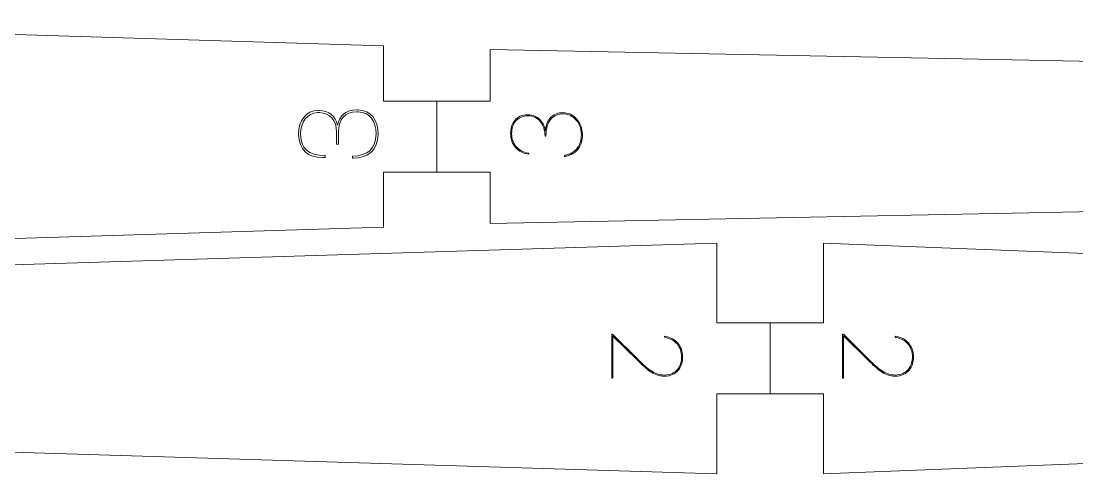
# Model space of a CAD drawing. Header units: millimetres. Extents: x -150 to 147, y -95 to 100.
# Drawn here: x -112.5 to -82.76, y -74.03 to -61.28 of the extents above; entities that cross this region are included whole.
import ezdxf

# ---------------------------------------------------------------- set-up
doc = ezdxf.new("R2010")
doc.units = ezdxf.units.MM
doc.header["$MEASUREMENT"] = 0
doc.layers.add('cut', color=7, linetype='Continuous')
doc.layers.add('cut light', color=7, linetype='Continuous')

msp = doc.modelspace()

# ---------------------------------------------------------------- linework, layer by layer
at = {"layer": 'cut', "lineweight": 0}
for points in [[(-126.3926, -65.5306), (-126.3926, -65.5306), (-126.3926, -63.5306), (-126.3926, -63.5306), (-126.3926, -63.5306), (-126.3926, -63.5306), (-124.8926, -63.5306), (-124.8926, -63.5306), (-124.8926, -63.5306), (-124.8926, -63.5306), (-124.8926, -61.2806), (-124.8926, -61.2806), (-124.8926, -61.2806), (-124.8926, -61.2806), (-102.2926, -61.9806), (-102.2926, -61.9806), (-102.2926, -61.9806), (-102.2926, -61.9806), (-102.2926, -63.5306), (-102.2926, -63.5306), (-102.2926, -63.5306), (-102.2926, -63.5306), (-100.7926, -63.5306), (-100.7926, -63.5306), (-100.7926, -63.5306), (-100.7926, -63.5306), (-100.7926, -65.5306), (-100.7926, -65.5306), (-100.7926, -65.5306), (-100.7926, -65.5306), (-102.2926, -65.5306), (-102.2926, -65.5306), (-102.2926, -65.5306), (-102.2926, -65.5306), (-102.2926, -67.0806), (-102.2926, -67.0806), (-102.2926, -67.0806), (-102.2926, -67.0806), (-124.8926, -67.7806), (-124.8926, -67.7806), (-124.8926, -67.7806), (-124.8926, -67.7806), (-124.8926, -65.5306), (-124.8926, -65.5306), (-124.8926, -65.5306), (-124.8926, -65.5306), (-126.3926, -65.5306), (-126.3926, -65.5306)], [(-100.7926, -65.5306), (-100.7926, -65.5306), (-100.7926, -63.5306), (-100.7926, -63.5306), (-100.7926, -63.5306), (-100.7926, -63.5306), (-99.2926, -63.5306), (-99.2926, -63.5306), (-99.2926, -63.5306), (-99.2926, -63.5306), (-99.2926, -62.0806), (-99.2926, -62.0806), (-99.2926, -62.0806), (-99.2926, -62.0806), (-76.5226, -62.5307), (-76.5226, -62.5307), (-76.5226, -62.5307), (-76.5226, -62.5307), (-76.5225, -63.7807), (-76.5225, -63.7807), (-76.5225, -63.7807), (-76.5225, -63.7807), (-73.5225, -63.7807), (-73.5225, -63.7807), (-73.5225, -63.7807), (-73.5225, -63.7807), (-73.5225, -65.2807), (-73.5225, -65.2807), (-73.5225, -65.2807), (-73.5225, -65.2807), (-76.5225, -65.2807), (-76.5225, -65.2807), (-76.5225, -65.2807), (-76.5225, -65.2807), (-76.5226, -66.5307), (-76.5226, -66.5307), (-76.5226, -66.5307), (-76.5226, -66.5307), (-99.2926, -66.9806), (-99.2926, -66.9806), (-99.2926, -66.9806), (-99.2926, -66.9806), (-99.2926, -65.5306), (-99.2926, -65.5306), (-99.2926, -65.5306), (-99.2926, -65.5306), (-100.7926, -65.5306), (-100.7926, -65.5306)], [(-91.4024, -69.7806), (-91.4024, -69.7806), (-91.4024, -71.7806), (-91.4024, -71.7806), (-91.4024, -71.7806), (-91.4024, -71.7806), (-92.9024, -71.7806), (-92.9024, -71.7806), (-92.9024, -71.7806), (-92.9024, -71.7806), (-92.9024, -74.0306), (-92.9024, -74.0306), (-92.9024, -74.0306), (-92.9024, -74.0306), (-115.5024, -73.3306), (-115.5024, -73.3306), (-115.5024, -73.3306), (-115.5024, -73.3306), (-115.5024, -71.7806), (-115.5024, -71.7806), (-115.5024, -71.7806), (-115.5024, -71.7806), (-117.0024, -71.7806), (-117.0024, -71.7806), (-117.0024, -71.7806), (-117.0024, -71.7806), (-117.0024, -69.7806), (-117.0024, -69.7806), (-117.0024, -69.7806), (-117.0024, -69.7806), (-115.5024, -69.7806), (-115.5024, -69.7806), (-115.5024, -69.7806), (-115.5024, -69.7806), (-115.5024, -68.2306), (-115.5024, -68.2306), (-115.5024, -68.2306), (-115.5024, -68.2306), (-92.9024, -67.5306), (-92.9024, -67.5306), (-92.9024, -67.5306), (-92.9024, -67.5306), (-92.9024, -69.7806), (-92.9024, -69.7806), (-92.9024, -69.7806), (-92.9024, -69.7806), (-91.4024, -69.7806), (-91.4024, -69.7806)], [(-74.2725, -69.7806), (-74.2725, -69.7806), (-74.2725, -71.7806), (-74.2725, -71.7806), (-74.2725, -71.7806), (-74.2725, -71.7806), (-77.2725, -71.7806), (-77.2725, -71.7806), (-77.2725, -71.7806), (-77.2725, -71.7806), (-77.2725, -73.5305), (-77.2725, -73.5305), (-77.2725, -73.5305), (-77.2725, -73.5305), (-89.9024, -74.0306), (-89.9024, -74.0306), (-89.9024, -74.0306), (-89.9024, -74.0306), (-89.9024, -71.7806), (-89.9024, -71.7806), (-89.9024, -71.7806), (-89.9024, -71.7806), (-91.4024, -71.7806), (-91.4024, -71.7806), (-91.4024, -71.7806), (-91.4024, -71.7806), (-91.4024, -69.7806), (-91.4024, -69.7806), (-91.4024, -69.7806), (-91.4024, -69.7806), (-89.9024, -69.7806), (-89.9024, -69.7806), (-89.9024, -69.7806), (-89.9024, -69.7806), (-89.9024, -67.5306), (-89.9024, -67.5306), (-89.9024, -67.5306), (-89.9024, -67.5306), (-77.2725, -68.0305), (-77.2725, -68.0305), (-77.2725, -68.0305), (-77.2725, -68.0305), (-77.2725, -69.7806), (-77.2725, -69.7806), (-77.2725, -69.7806), (-77.2725, -69.7806), (-74.2725, -69.7806), (-74.2725, -69.7806)]]:
    msp.add_open_spline(points, degree=3, knots=[0, 0, 0, 0, 0.0769231, 0.0769231, 0.0769231, 0.0769231, 0.1538462, 0.1538462, 0.1538462, 0.1538462, 0.2307692, 0.2307692, 0.2307692, 0.2307692, 0.3076923, 0.3076923, 0.3076923, 0.3076923, 0.3846154, 0.3846154, 0.3846154, 0.3846154, 0.4615385, 0.4615385, 0.4615385, 0.4615385, 0.5384615, 0.5384615, 0.5384615, 0.5384615, 0.6153846, 0.6153846, 0.6153846, 0.6153846, 0.6923077, 0.6923077, 0.6923077, 0.6923077, 0.7692308, 0.7692308, 0.7692308, 0.7692308, 0.8461538, 0.8461538, 0.8461538, 0.8461538, 1, 1, 1, 1], dxfattribs=at)
at = {"layer": 'cut light', "color": 5, "lineweight": 0}
for points, knots in [([(-104.1484, -63.8586), (-104.1484, -63.8586), (-104.0919, -63.8586), (-104.0919, -63.8586), (-104.0919, -63.8586), (-103.8012, -63.8586), (-103.615, -64.0759), (-103.615, -64.3948), (-103.615, -64.3948), (-103.615, -64.3948), (-103.615, -64.742), (-103.615, -64.742), (-103.615, -64.742), (-103.615, -64.742), (-103.5585, -64.742), (-103.5585, -64.742), (-103.5585, -64.742), (-103.5585, -64.742), (-103.5585, -64.3948), (-103.5585, -64.3948), (-103.5585, -64.3948), (-103.5585, -64.0449), (-103.3751, -63.8389), (-103.0477, -63.8389), (-103.0477, -63.8389), (-103.0477, -63.8389), (-103.0054, -63.8389), (-103.0054, -63.8389), (-103.0054, -63.8389), (-102.678, -63.8389), (-102.503, -64.1013), (-102.503, -64.4513), (-102.503, -64.4513), (-102.503, -64.4513), (-102.503, -64.4682), (-102.503, -64.4682), (-102.503, -64.4682), (-102.503, -64.8577), (-102.7288, -65.0806), (-103.1691, -65.0806), (-103.1691, -65.0806), (-103.1691, -65.0806), (-103.1691, -65.1371), (-103.1691, -65.1371), (-103.1691, -65.1371), (-103.1691, -65.1371), (-103.1408, -65.1371), (-103.1408, -65.1371), (-103.1408, -65.1371), (-102.7288, -65.1371), (-102.4466, -64.9141), (-102.4466, -64.4597), (-102.4466, -64.4597), (-102.4466, -64.0787), (-102.6328, -63.7824), (-103.0138, -63.7824), (-103.0138, -63.7824), (-103.0138, -63.7824), (-103.0421, -63.7824), (-103.0421, -63.7824), (-103.0421, -63.7824), (-103.3525, -63.7824), (-103.5303, -63.9433), (-103.5867, -64.2086), (-103.5867, -64.2086), (-103.6432, -63.9546), (-103.8266, -63.7965), (-104.106, -63.7965), (-104.106, -63.7965), (-104.106, -63.7965), (-104.1342, -63.7965), (-104.1342, -63.7965), (-104.1342, -63.7965), (-104.4786, -63.7965), (-104.6817, -64.0929), (-104.6817, -64.4597), (-104.6817, -64.4597), (-104.6817, -64.9198), (-104.4221, -65.123), (-104.0016, -65.123), (-104.0016, -65.123), (-104.0016, -65.123), (-103.931, -65.123), (-103.931, -65.123), (-103.931, -65.123), (-103.931, -65.123), (-103.931, -65.0665), (-103.931, -65.0665), (-103.931, -65.0665), (-104.4221, -65.0665), (-104.6253, -64.869), (-104.6253, -64.471), (-104.6253, -64.471), (-104.6253, -64.471), (-104.6253, -64.4541), (-104.6253, -64.4541), (-104.6253, -64.4541), (-104.6253, -64.1352), (-104.439, -63.8586), (-104.1484, -63.8586)], [0, 0, 0, 0, 0.0384615, 0.0384615, 0.0384615, 0.0384615, 0.0769231, 0.0769231, 0.0769231, 0.0769231, 0.1153846, 0.1153846, 0.1153846, 0.1153846, 0.1538462, 0.1538462, 0.1538462, 0.1538462, 0.1923077, 0.1923077, 0.1923077, 0.1923077, 0.2307692, 0.2307692, 0.2307692, 0.2307692, 0.2692308, 0.2692308, 0.2692308, 0.2692308, 0.3076923, 0.3076923, 0.3076923, 0.3076923, 0.3461538, 0.3461538, 0.3461538, 0.3461538, 0.3846154, 0.3846154, 0.3846154, 0.3846154, 0.4230769, 0.4230769, 0.4230769, 0.4230769, 0.4615385, 0.4615385, 0.4615385, 0.4615385, 0.5, 0.5, 0.5, 0.5, 0.5384615, 0.5384615, 0.5384615, 0.5384615, 0.5769231, 0.5769231, 0.5769231, 0.5769231, 0.6153846, 0.6153846, 0.6153846, 0.6153846, 0.6538462, 0.6538462, 0.6538462, 0.6538462, 0.6923077, 0.6923077, 0.6923077, 0.6923077, 0.7307692, 0.7307692, 0.7307692, 0.7307692, 0.7692308, 0.7692308, 0.7692308, 0.7692308, 0.8076923, 0.8076923, 0.8076923, 0.8076923, 0.8461538, 0.8461538, 0.8461538, 0.8461538, 0.8846154, 0.8846154, 0.8846154, 0.8846154, 0.9230769, 0.9230769, 0.9230769, 0.9230769, 1, 1, 1, 1]), ([(-98.7116, -64.4485), (-98.7116, -64.3807), (-98.7022, -64.3149), (-98.6834, -64.2509), (-98.6834, -64.2509), (-98.6646, -64.1869), (-98.6354, -64.13), (-98.5959, -64.0802), (-98.5959, -64.0802), (-98.5564, -64.0303), (-98.5056, -63.9903), (-98.443, -63.9602), (-98.443, -63.9602), (-98.3805, -63.9301), (-98.3052, -63.9151), (-98.2177, -63.9151), (-98.2177, -63.9151), (-98.1509, -63.9151), (-98.0898, -63.9278), (-98.0338, -63.9532), (-98.0338, -63.9532), (-97.9778, -63.9786), (-97.9289, -64.012), (-97.8875, -64.0538), (-97.8875, -64.0538), (-97.8461, -64.0957), (-97.8123, -64.1441), (-97.7855, -64.1987), (-97.7855, -64.1987), (-97.7587, -64.2532), (-97.7408, -64.3092), (-97.7323, -64.3666), (-97.7323, -64.3666), (-97.7257, -64.2848), (-97.7088, -64.2119), (-97.6815, -64.1484), (-97.6815, -64.1484), (-97.6542, -64.0849), (-97.619, -64.0317), (-97.5757, -63.9889), (-97.5757, -63.9889), (-97.5324, -63.9461), (-97.4821, -63.9136), (-97.4242, -63.8915), (-97.4242, -63.8915), (-97.3664, -63.8694), (-97.3033, -63.8586), (-97.2356, -63.8586), (-97.2356, -63.8586), (-97.1632, -63.8586), (-97.094, -63.8737), (-97.0282, -63.9042), (-97.0282, -63.9042), (-96.9623, -63.9348), (-96.9045, -63.9776), (-96.8546, -64.0322), (-96.8546, -64.0322), (-96.8048, -64.0867), (-96.7652, -64.1516), (-96.7356, -64.2269), (-96.7356, -64.2269), (-96.706, -64.3022), (-96.6909, -64.3845), (-96.6909, -64.4739), (-96.6909, -64.4739), (-96.6909, -64.5529), (-96.6989, -64.622), (-96.7149, -64.6818), (-96.7149, -64.6818), (-96.7309, -64.7415), (-96.7521, -64.7932), (-96.7779, -64.837), (-96.7779, -64.837), (-96.8038, -64.8807), (-96.8339, -64.9174), (-96.8683, -64.947), (-96.8683, -64.947), (-96.9026, -64.9767), (-96.9379, -65.0016), (-96.9746, -65.0214), (-96.9746, -65.0214), (-97.0112, -65.0411), (-97.0479, -65.0566), (-97.0846, -65.0684), (-97.0846, -65.0684), (-97.1213, -65.0802), (-97.1556, -65.09), (-97.1876, -65.0976), (-97.1876, -65.0976), (-97.1876, -65.0976), (-97.1905, -65.0919), (-97.1905, -65.0919), (-97.1905, -65.0919), (-97.1923, -65.0881), (-97.1933, -65.0844), (-97.1933, -65.0806), (-97.1933, -65.0806), (-97.1933, -65.0731), (-97.1905, -65.0675), (-97.1843, -65.0642), (-97.1843, -65.0642), (-97.1782, -65.0609), (-97.1693, -65.058), (-97.158, -65.0552), (-97.158, -65.0552), (-97.1448, -65.0524), (-97.1251, -65.0468), (-97.0983, -65.0388), (-97.0983, -65.0388), (-97.0714, -65.0308), (-97.0418, -65.0185), (-97.0094, -65.0016), (-97.0094, -65.0016), (-96.9769, -64.9847), (-96.9435, -64.9626), (-96.9092, -64.9358), (-96.9092, -64.9358), (-96.8748, -64.9089), (-96.8433, -64.8746), (-96.8151, -64.8323), (-96.8151, -64.8323), (-96.7869, -64.7899), (-96.7638, -64.7396), (-96.746, -64.6813), (-96.746, -64.6813), (-96.7281, -64.623), (-96.7191, -64.5538), (-96.7191, -64.4739), (-96.7191, -64.4739), (-96.7191, -64.377), (-96.7356, -64.2923), (-96.7681, -64.2199), (-96.7681, -64.2199), (-96.8005, -64.1474), (-96.8419, -64.0867), (-96.8922, -64.0383), (-96.8922, -64.0383), (-96.9426, -63.9898), (-96.9981, -63.9536), (-97.0587, -63.9292), (-97.0587, -63.9292), (-97.1194, -63.9047), (-97.1782, -63.8925), (-97.2356, -63.8925), (-97.2356, -63.8925), (-97.3033, -63.8925), (-97.3664, -63.9042), (-97.4247, -63.9278), (-97.4247, -63.9278), (-97.483, -63.9513), (-97.5338, -63.9884), (-97.5771, -64.0392), (-97.5771, -64.0392), (-97.6204, -64.09), (-97.6547, -64.1549), (-97.6796, -64.234), (-97.6796, -64.234), (-97.7046, -64.313), (-97.7173, -64.408), (-97.7182, -64.519), (-97.7182, -64.519), (-97.7182, -64.519), (-97.7408, -64.519), (-97.7408, -64.519), (-97.7408, -64.519), (-97.7436, -64.4325), (-97.7572, -64.3539), (-97.7812, -64.2834), (-97.7812, -64.2834), (-97.8052, -64.2128), (-97.8381, -64.1526), (-97.88, -64.1032), (-97.88, -64.1032), (-97.9219, -64.0538), (-97.9713, -64.0157), (-98.0282, -63.9889), (-98.0282, -63.9889), (-98.0851, -63.9621), (-98.1481, -63.9489), (-98.2177, -63.9489), (-98.2177, -63.9489), (-98.2996, -63.9489), (-98.3701, -63.9626), (-98.4289, -63.9903), (-98.4289, -63.9903), (-98.4877, -64.0181), (-98.5357, -64.0552), (-98.5733, -64.1018), (-98.5733, -64.1018), (-98.611, -64.1484), (-98.6387, -64.202), (-98.6566, -64.2622), (-98.6566, -64.2622), (-98.6745, -64.3224), (-98.6834, -64.3845), (-98.6834, -64.4485), (-98.6834, -64.4485), (-98.6834, -64.5218), (-98.6721, -64.5896), (-98.6495, -64.6516), (-98.6495, -64.6516), (-98.627, -64.7137), (-98.5954, -64.7683), (-98.5545, -64.8153), (-98.5545, -64.8153), (-98.5136, -64.8624), (-98.4647, -64.9014), (-98.4082, -64.9325), (-98.4082, -64.9325), (-98.3518, -64.9635), (-98.2892, -64.9847), (-98.2206, -64.996), (-98.2206, -64.996), (-98.2055, -64.9988), (-98.198, -65.0054), (-98.198, -65.0157), (-98.198, -65.0157), (-98.198, -65.0157), (-98.198, -65.0298), (-98.198, -65.0298), (-98.198, -65.0298), (-98.277, -65.0195), (-98.3485, -64.9978), (-98.412, -64.9654), (-98.412, -64.9654), (-98.4755, -64.9329), (-98.5291, -64.8915), (-98.5733, -64.8407), (-98.5733, -64.8407), (-98.6175, -64.7899), (-98.6519, -64.7311), (-98.6759, -64.6648), (-98.6759, -64.6648), (-98.6999, -64.5985), (-98.7116, -64.5265), (-98.7116, -64.4485)], [0, 0, 0, 0, 0.0166667, 0.0166667, 0.0166667, 0.0166667, 0.0333333, 0.0333333, 0.0333333, 0.0333333, 0.05, 0.05, 0.05, 0.05, 0.0666667, 0.0666667, 0.0666667, 0.0666667, 0.0833333, 0.0833333, 0.0833333, 0.0833333, 0.1, 0.1, 0.1, 0.1, 0.1166667, 0.1166667, 0.1166667, 0.1166667, 0.1333333, 0.1333333, 0.1333333, 0.1333333, 0.15, 0.15, 0.15, 0.15, 0.1666667, 0.1666667, 0.1666667, 0.1666667, 0.1833333, 0.1833333, 0.1833333, 0.1833333, 0.2, 0.2, 0.2, 0.2, 0.2166667, 0.2166667, 0.2166667, 0.2166667, 0.2333333, 0.2333333, 0.2333333, 0.2333333, 0.25, 0.25, 0.25, 0.25, 0.2666667, 0.2666667, 0.2666667, 0.2666667, 0.2833333, 0.2833333, 0.2833333, 0.2833333, 0.3, 0.3, 0.3, 0.3, 0.3166667, 0.3166667, 0.3166667, 0.3166667, 0.3333333, 0.3333333, 0.3333333, 0.3333333, 0.35, 0.35, 0.35, 0.35, 0.3666667, 0.3666667, 0.3666667, 0.3666667, 0.3833333, 0.3833333, 0.3833333, 0.3833333, 0.4, 0.4, 0.4, 0.4, 0.4166667, 0.4166667, 0.4166667, 0.4166667, 0.4333333, 0.4333333, 0.4333333, 0.4333333, 0.45, 0.45, 0.45, 0.45, 0.4666667, 0.4666667, 0.4666667, 0.4666667, 0.4833333, 0.4833333, 0.4833333, 0.4833333, 0.5, 0.5, 0.5, 0.5, 0.5166667, 0.5166667, 0.5166667, 0.5166667, 0.5333333, 0.5333333, 0.5333333, 0.5333333, 0.55, 0.55, 0.55, 0.55, 0.5666667, 0.5666667, 0.5666667, 0.5666667, 0.5833333, 0.5833333, 0.5833333, 0.5833333, 0.6, 0.6, 0.6, 0.6, 0.6166667, 0.6166667, 0.6166667, 0.6166667, 0.6333333, 0.6333333, 0.6333333, 0.6333333, 0.65, 0.65, 0.65, 0.65, 0.6666667, 0.6666667, 0.6666667, 0.6666667, 0.6833333, 0.6833333, 0.6833333, 0.6833333, 0.7, 0.7, 0.7, 0.7, 0.7166667, 0.7166667, 0.7166667, 0.7166667, 0.7333333, 0.7333333, 0.7333333, 0.7333333, 0.75, 0.75, 0.75, 0.75, 0.7666667, 0.7666667, 0.7666667, 0.7666667, 0.7833333, 0.7833333, 0.7833333, 0.7833333, 0.8, 0.8, 0.8, 0.8, 0.8166667, 0.8166667, 0.8166667, 0.8166667, 0.8333333, 0.8333333, 0.8333333, 0.8333333, 0.85, 0.85, 0.85, 0.85, 0.8666667, 0.8666667, 0.8666667, 0.8666667, 0.8833333, 0.8833333, 0.8833333, 0.8833333, 0.9, 0.9, 0.9, 0.9, 0.9166667, 0.9166667, 0.9166667, 0.9166667, 0.9333333, 0.9333333, 0.9333333, 0.9333333, 0.95, 0.95, 0.95, 0.95, 0.9666667, 0.9666667, 0.9666667, 0.9666667, 1, 1, 1, 1]), ([(-93.868, -70.7364), (-93.868, -70.8041), (-93.8779, -70.8709), (-93.8976, -70.9363), (-93.8976, -70.9363), (-93.9174, -71.0017), (-93.9479, -71.0595), (-93.9898, -71.1103), (-93.9898, -71.1103), (-94.0317, -71.1611), (-94.0853, -71.2025), (-94.1502, -71.234), (-94.1502, -71.234), (-94.2151, -71.2655), (-94.2932, -71.2811), (-94.3844, -71.2811), (-94.3844, -71.2811), (-94.4597, -71.2811), (-94.5298, -71.2693), (-94.5947, -71.2453), (-94.5947, -71.2453), (-94.6596, -71.2213), (-94.7217, -71.1889), (-94.781, -71.1484), (-94.781, -71.1484), (-94.8402, -71.108), (-94.8981, -71.0614), (-94.955, -71.0083), (-94.955, -71.0083), (-95.0119, -70.9551), (-95.0702, -70.8991), (-95.1295, -70.8408), (-95.1295, -70.8408), (-95.1295, -70.8408), (-95.8407, -70.1437), (-95.8407, -70.1437), (-95.8407, -70.1437), (-95.8388, -70.1635), (-95.8374, -70.1865), (-95.8365, -70.2124), (-95.8365, -70.2124), (-95.8355, -70.2383), (-95.8351, -70.267), (-95.8351, -70.2989), (-95.8351, -70.2989), (-95.8351, -70.2989), (-95.8351, -71.3206), (-95.8351, -71.3206), (-95.8351, -71.3206), (-95.8351, -71.33), (-95.8398, -71.3347), (-95.8492, -71.3347), (-95.8492, -71.3347), (-95.8492, -71.3347), (-95.8661, -71.3347), (-95.8661, -71.3347), (-95.8661, -71.3347), (-95.8661, -71.3347), (-95.8661, -70.0986), (-95.8661, -70.0986), (-95.8661, -70.0986), (-95.8661, -70.0986), (-95.8548, -70.0986), (-95.8548, -70.0986), (-95.8548, -70.0986), (-95.8492, -70.0986), (-95.8445, -70.1), (-95.8407, -70.1028), (-95.8407, -70.1028), (-95.8369, -70.1056), (-95.8341, -70.108), (-95.8322, -70.1099), (-95.8322, -70.1099), (-95.8322, -70.1099), (-95.1098, -70.821), (-95.1098, -70.821), (-95.1098, -70.821), (-95.0505, -70.8794), (-94.9926, -70.9344), (-94.9362, -70.9861), (-94.9362, -70.9861), (-94.8797, -71.0379), (-94.8224, -71.083), (-94.764, -71.1216), (-94.764, -71.1216), (-94.7057, -71.1602), (-94.6455, -71.1908), (-94.5834, -71.2133), (-94.5834, -71.2133), (-94.5213, -71.2359), (-94.455, -71.2472), (-94.3844, -71.2472), (-94.3844, -71.2472), (-94.2988, -71.2472), (-94.225, -71.2326), (-94.1634, -71.2035), (-94.1634, -71.2035), (-94.1018, -71.1743), (-94.0514, -71.1357), (-94.0119, -71.0877), (-94.0119, -71.0877), (-93.9724, -71.0398), (-93.9432, -70.9852), (-93.9244, -70.9241), (-93.9244, -70.9241), (-93.9056, -70.8629), (-93.8962, -70.8004), (-93.8962, -70.7364), (-93.8962, -70.7364), (-93.8962, -70.663), (-93.9075, -70.5957), (-93.9301, -70.5341), (-93.9301, -70.5341), (-93.9526, -70.4725), (-93.9842, -70.4179), (-94.0251, -70.3709), (-94.0251, -70.3709), (-94.066, -70.3239), (-94.1149, -70.2853), (-94.1714, -70.2547), (-94.1714, -70.2547), (-94.2278, -70.2242), (-94.2904, -70.203), (-94.359, -70.1917), (-94.359, -70.1917), (-94.3741, -70.1889), (-94.3816, -70.1813), (-94.3816, -70.1691), (-94.3816, -70.1691), (-94.3816, -70.1691), (-94.3816, -70.155), (-94.3816, -70.155), (-94.3816, -70.155), (-94.3026, -70.1654), (-94.2311, -70.187), (-94.1676, -70.2194), (-94.1676, -70.2194), (-94.1041, -70.2519), (-94.0505, -70.2933), (-94.0063, -70.3441), (-94.0063, -70.3441), (-93.9621, -70.3949), (-93.9277, -70.4537), (-93.9037, -70.52), (-93.9037, -70.52), (-93.8797, -70.5863), (-93.868, -70.6583), (-93.868, -70.7364)], [0, 0, 0, 0, 0.0263158, 0.0263158, 0.0263158, 0.0263158, 0.0526316, 0.0526316, 0.0526316, 0.0526316, 0.0789474, 0.0789474, 0.0789474, 0.0789474, 0.1052632, 0.1052632, 0.1052632, 0.1052632, 0.1315789, 0.1315789, 0.1315789, 0.1315789, 0.1578947, 0.1578947, 0.1578947, 0.1578947, 0.1842105, 0.1842105, 0.1842105, 0.1842105, 0.2105263, 0.2105263, 0.2105263, 0.2105263, 0.2368421, 0.2368421, 0.2368421, 0.2368421, 0.2631579, 0.2631579, 0.2631579, 0.2631579, 0.2894737, 0.2894737, 0.2894737, 0.2894737, 0.3157895, 0.3157895, 0.3157895, 0.3157895, 0.3421053, 0.3421053, 0.3421053, 0.3421053, 0.3684211, 0.3684211, 0.3684211, 0.3684211, 0.3947368, 0.3947368, 0.3947368, 0.3947368, 0.4210526, 0.4210526, 0.4210526, 0.4210526, 0.4473684, 0.4473684, 0.4473684, 0.4473684, 0.4736842, 0.4736842, 0.4736842, 0.4736842, 0.5, 0.5, 0.5, 0.5, 0.5263158, 0.5263158, 0.5263158, 0.5263158, 0.5526316, 0.5526316, 0.5526316, 0.5526316, 0.5789474, 0.5789474, 0.5789474, 0.5789474, 0.6052632, 0.6052632, 0.6052632, 0.6052632, 0.6315789, 0.6315789, 0.6315789, 0.6315789, 0.6578947, 0.6578947, 0.6578947, 0.6578947, 0.6842105, 0.6842105, 0.6842105, 0.6842105, 0.7105263, 0.7105263, 0.7105263, 0.7105263, 0.7368421, 0.7368421, 0.7368421, 0.7368421, 0.7631579, 0.7631579, 0.7631579, 0.7631579, 0.7894737, 0.7894737, 0.7894737, 0.7894737, 0.8157895, 0.8157895, 0.8157895, 0.8157895, 0.8421053, 0.8421053, 0.8421053, 0.8421053, 0.8684211, 0.8684211, 0.8684211, 0.8684211, 0.8947368, 0.8947368, 0.8947368, 0.8947368, 0.9210526, 0.9210526, 0.9210526, 0.9210526, 0.9473684, 0.9473684, 0.9473684, 0.9473684, 1, 1, 1, 1]), ([(-87.368, -70.7364), (-87.368, -70.8041), (-87.3779, -70.8709), (-87.3976, -70.9363), (-87.3976, -70.9363), (-87.4174, -71.0017), (-87.4479, -71.0595), (-87.4898, -71.1103), (-87.4898, -71.1103), (-87.5317, -71.1611), (-87.5853, -71.2025), (-87.6502, -71.234), (-87.6502, -71.234), (-87.7151, -71.2655), (-87.7932, -71.2811), (-87.8844, -71.2811), (-87.8844, -71.2811), (-87.9597, -71.2811), (-88.0298, -71.2693), (-88.0947, -71.2453), (-88.0947, -71.2453), (-88.1596, -71.2213), (-88.2217, -71.1889), (-88.281, -71.1484), (-88.281, -71.1484), (-88.3402, -71.108), (-88.3981, -71.0614), (-88.455, -71.0083), (-88.455, -71.0083), (-88.5119, -70.9551), (-88.5702, -70.8991), (-88.6295, -70.8408), (-88.6295, -70.8408), (-88.6295, -70.8408), (-89.3407, -70.1437), (-89.3407, -70.1437), (-89.3407, -70.1437), (-89.3388, -70.1635), (-89.3374, -70.1865), (-89.3365, -70.2124), (-89.3365, -70.2124), (-89.3355, -70.2383), (-89.3351, -70.267), (-89.3351, -70.2989), (-89.3351, -70.2989), (-89.3351, -70.2989), (-89.3351, -71.3206), (-89.3351, -71.3206), (-89.3351, -71.3206), (-89.3351, -71.33), (-89.3398, -71.3347), (-89.3492, -71.3347), (-89.3492, -71.3347), (-89.3492, -71.3347), (-89.3661, -71.3347), (-89.3661, -71.3347), (-89.3661, -71.3347), (-89.3661, -71.3347), (-89.3661, -70.0986), (-89.3661, -70.0986), (-89.3661, -70.0986), (-89.3661, -70.0986), (-89.3548, -70.0986), (-89.3548, -70.0986), (-89.3548, -70.0986), (-89.3492, -70.0986), (-89.3445, -70.1), (-89.3407, -70.1028), (-89.3407, -70.1028), (-89.3369, -70.1056), (-89.3341, -70.108), (-89.3322, -70.1099), (-89.3322, -70.1099), (-89.3322, -70.1099), (-88.6098, -70.821), (-88.6098, -70.821), (-88.6098, -70.821), (-88.5505, -70.8794), (-88.4926, -70.9344), (-88.4362, -70.9861), (-88.4362, -70.9861), (-88.3797, -71.0379), (-88.3224, -71.083), (-88.264, -71.1216), (-88.264, -71.1216), (-88.2057, -71.1602), (-88.1455, -71.1908), (-88.0834, -71.2133), (-88.0834, -71.2133), (-88.0213, -71.2359), (-87.955, -71.2472), (-87.8844, -71.2472), (-87.8844, -71.2472), (-87.7988, -71.2472), (-87.725, -71.2326), (-87.6634, -71.2035), (-87.6634, -71.2035), (-87.6018, -71.1743), (-87.5514, -71.1357), (-87.5119, -71.0877), (-87.5119, -71.0877), (-87.4724, -71.0398), (-87.4432, -70.9852), (-87.4244, -70.9241), (-87.4244, -70.9241), (-87.4056, -70.8629), (-87.3962, -70.8004), (-87.3962, -70.7364), (-87.3962, -70.7364), (-87.3962, -70.663), (-87.4075, -70.5957), (-87.4301, -70.5341), (-87.4301, -70.5341), (-87.4526, -70.4725), (-87.4842, -70.4179), (-87.5251, -70.3709), (-87.5251, -70.3709), (-87.566, -70.3239), (-87.6149, -70.2853), (-87.6714, -70.2547), (-87.6714, -70.2547), (-87.7278, -70.2242), (-87.7904, -70.203), (-87.859, -70.1917), (-87.859, -70.1917), (-87.8741, -70.1889), (-87.8816, -70.1813), (-87.8816, -70.1691), (-87.8816, -70.1691), (-87.8816, -70.1691), (-87.8816, -70.155), (-87.8816, -70.155), (-87.8816, -70.155), (-87.8026, -70.1654), (-87.7311, -70.187), (-87.6676, -70.2194), (-87.6676, -70.2194), (-87.6041, -70.2519), (-87.5505, -70.2933), (-87.5063, -70.3441), (-87.5063, -70.3441), (-87.4621, -70.3949), (-87.4277, -70.4537), (-87.4037, -70.52), (-87.4037, -70.52), (-87.3797, -70.5863), (-87.368, -70.6583), (-87.368, -70.7364)], [0, 0, 0, 0, 0.0263158, 0.0263158, 0.0263158, 0.0263158, 0.0526316, 0.0526316, 0.0526316, 0.0526316, 0.0789474, 0.0789474, 0.0789474, 0.0789474, 0.1052632, 0.1052632, 0.1052632, 0.1052632, 0.1315789, 0.1315789, 0.1315789, 0.1315789, 0.1578947, 0.1578947, 0.1578947, 0.1578947, 0.1842105, 0.1842105, 0.1842105, 0.1842105, 0.2105263, 0.2105263, 0.2105263, 0.2105263, 0.2368421, 0.2368421, 0.2368421, 0.2368421, 0.2631579, 0.2631579, 0.2631579, 0.2631579, 0.2894737, 0.2894737, 0.2894737, 0.2894737, 0.3157895, 0.3157895, 0.3157895, 0.3157895, 0.3421053, 0.3421053, 0.3421053, 0.3421053, 0.3684211, 0.3684211, 0.3684211, 0.3684211, 0.3947368, 0.3947368, 0.3947368, 0.3947368, 0.4210526, 0.4210526, 0.4210526, 0.4210526, 0.4473684, 0.4473684, 0.4473684, 0.4473684, 0.4736842, 0.4736842, 0.4736842, 0.4736842, 0.5, 0.5, 0.5, 0.5, 0.5263158, 0.5263158, 0.5263158, 0.5263158, 0.5526316, 0.5526316, 0.5526316, 0.5526316, 0.5789474, 0.5789474, 0.5789474, 0.5789474, 0.6052632, 0.6052632, 0.6052632, 0.6052632, 0.6315789, 0.6315789, 0.6315789, 0.6315789, 0.6578947, 0.6578947, 0.6578947, 0.6578947, 0.6842105, 0.6842105, 0.6842105, 0.6842105, 0.7105263, 0.7105263, 0.7105263, 0.7105263, 0.7368421, 0.7368421, 0.7368421, 0.7368421, 0.7631579, 0.7631579, 0.7631579, 0.7631579, 0.7894737, 0.7894737, 0.7894737, 0.7894737, 0.8157895, 0.8157895, 0.8157895, 0.8157895, 0.8421053, 0.8421053, 0.8421053, 0.8421053, 0.8684211, 0.8684211, 0.8684211, 0.8684211, 0.8947368, 0.8947368, 0.8947368, 0.8947368, 0.9210526, 0.9210526, 0.9210526, 0.9210526, 0.9473684, 0.9473684, 0.9473684, 0.9473684, 1, 1, 1, 1])]:
    msp.add_open_spline(points, degree=3, knots=knots, dxfattribs=at)

doc.saveas('drawing.dxf')
